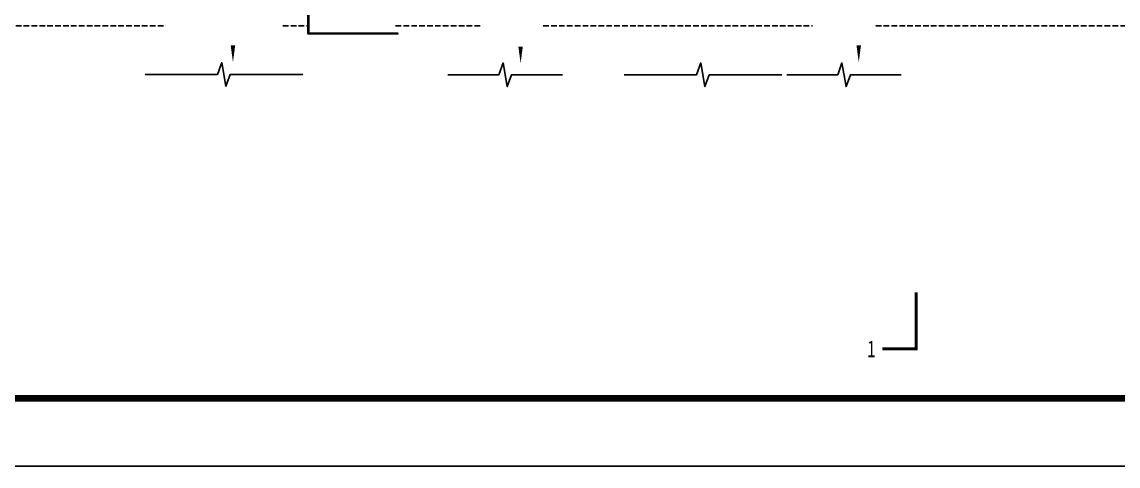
# Model space of a CAD drawing. Header units: millimetres. Extents: x -633009578 to 5705885, y -633235091 to 2571734.
# Drawn here: x 3343595 to 3392219, y 2039260 to 2058961 of the extents above; entities that cross this region are included whole.
import ezdxf
from ezdxf.enums import TextEntityAlignment as Align

# ---------------------------------------------------------------- set-up
doc = ezdxf.new("R2010")
doc.units = ezdxf.units.MM
doc.header["$LTSCALE"] = 1000
doc.header["$MEASUREMENT"] = 0
doc.linetypes.add('DASH', pattern=[0.35, 0.25, -0.1])
for name, color, linetype in [('A-DI-S(箭头)', 76, 'Continuous'), ('A-LM-RAIL(栏杆)', 167, 'Continuous'), ('A-ST-O(室外)', 54, 'Continuous'), ('DIM_SYMB', 3, 'Continuous'), ('PUB_TEXT', 7, 'Continuous'), ('设备-箱柜', 3, 'Continuous'), ('院图签、封面151013$0$PUB_TITLE', 153, 'Continuous'), ('院图签、封面151013$0$图签文字', 4, 'Continuous')]:
    doc.layers.add(name, color=color, linetype=linetype)
doc.styles.add('_TCH_LABEL', font='simhei.ttf', dxfattribs={"bigfont": 'GBCBIG'})
doc.styles.add('院图签、封面151013$0$-宋体', font='simhei.ttf', dxfattribs={"width": 0.8})

# ---------------------------------------------------------------- blocks, each defined once
blk = doc.blocks.new('建筑图框_A1')
at = {"layer": '院图签、封面151013$0$PUB_TITLE'}
blk.add_lwpolyline([(0, 0), (84100, 0), (84100, 59400), (0, 59400)], close=True, dxfattribs=at)
at = {"layer": '院图签、封面151013$0$PUB_TITLE', "const_width": 100}
blk.add_lwpolyline([(2500, 1000), (83100, 1000), (83100, 58400), (2500, 58400)], close=True, dxfattribs=at)
at = {"layer": '院图签、封面151013$0$图签文字', "color": 6, "style": '院图签、封面151013$0$-宋体'}
for tag, height, width, p in [('工程主持人', 400, 0.7999999999883585, (79990.91196859907, 29505.93707200652)), ('审定', 400, 0.7999999999883585, (79990.91196859907, 28705.93707200605)), ('审核', 400, 0.7999999999883585, (79990.91196859907, 27905.93707200559)), ('专业负责人', 400, 0.7999999999883585, (79990.91196859907, 27105.93707200512)), ('校对', 400, 0.7999999999883585, (79990.91196859907, 26305.93707200466)), ('设计', 400, 0.7999999999883585, (79990.91196859907, 25505.93707200419)), ('方案设计人', 400, 0.7999999999883585, (79990.91196859907, 24706.79438478127)), ('工程编号', 300, 0.7000000000116415, (81000.00416498398, 8700.424278954277)), ('版次', 300, 0.7000000000116415, (78738.08139540046, 3005.726258059498)), ('日期', 300, 0.7000000000116415, (82038.0813954557, 3000.226258123759)), ('图号', 200, 0.7000000000116415, (82538.08139542397, 2400.075247410685)), ('比例', 300, 0.7000000000116415, (78738.08139537089, 2200.188802679535)), ('图号_X施', 300, 0.7000000000116415, (81538.08139540977, 2200.188802651362)), ('图号_总数', 200, 0.7000000000116415, (82538.08139541186, 2000.075247410219))]:
    blk.add_attdef(tag, text='', height=height, dxfattribs=dict(at, width=width)).set_placement(p, align=Align.MIDDLE_CENTER)
at = {"layer": '院图签、封面151013$0$图签文字', "color": 6, "style": '院图签、封面151013$0$-宋体', "width": 0.7}
for tag, p in [('建设单位_001', (80935.88661794258, 7446.21079580821)), ('工程名称_001', (80933.52706738078, 6045.368099178996)), ('图名_001', (79742.88288308708, 4059.656552180292))]:
    blk.add_attdef(tag, p, '', height=300, dxfattribs=at)

msp = doc.modelspace()

# ---------------------------------------------------------------- linework, layer by layer
at = {"layer": 'A-DI-S(箭头)'}
for points in [[(3352955.674058281, 2058836.00320153, 0, 0, 0), (3352955.674058281, 2057173.00320153, 0, 200, 0), (3352955.674058281, 2057923.00320153, 0, 0, 0)], [(3365715.76510737, 2058784.00320153, 0, 0, 0), (3365715.76510737, 2057121.00320153, 0, 200, 0), (3365715.76510737, 2057871.00320153, 0, 0, 0)], [(3380715.765107327, 2058836.00320153, 0, 0, 0), (3380715.765107327, 2057173.00320153, 0, 200, 0), (3380715.765107327, 2057923.00320153, 0, 0, 0)]]:
    msp.add_lwpolyline(points, format="xyseb", dxfattribs=at)
for points in [[(3356048.686979977, 2056636.171602783), (3352836.48755876, 2056636.171602783), (3352645.40318577, 2056111.171602783), (3352460.259856026, 2057161.171602783), (3352273.98755876, 2056636.171602783), (3349061.788137542, 2056636.171602783)], [(3367578.68829994, 2056621.482392072), (3365315.708199104, 2056621.482392072), (3365124.623826114, 2056096.482392072), (3364939.480496371, 2057146.482392072), (3364753.208199104, 2056621.482392072), (3362490.228098268, 2056621.482392072)], [(3377298.688299898, 2056621.485071087), (3374086.488878679, 2056621.485071087), (3373895.40450569, 2056096.485071087), (3373710.261175946, 2057146.485071087), (3373523.988878679, 2056621.485071087), (3370311.789457462, 2056621.485071087)], [(3382598.688299897, 2056621.482392072), (3380345.708199061, 2056621.482392072), (3380154.623826071, 2056096.482392072), (3379969.480496327, 2057146.482392072), (3379783.208199061, 2056621.482392072), (3377530.228098224, 2056621.482392072)]]:
    msp.add_lwpolyline(points, dxfattribs=at)
at = {"layer": 'A-LM-RAIL(栏杆)'}
msp.add_lwpolyline([(3356314.994420176, 2059994.629184154), (3356314.993947505, 2058459.629205559), (3360269.994933342, 2058459.62920559), (3360269.994933342, 2058429.62920559), (3356284.993937623, 2058429.629205558), (3356284.994420176, 2059994.629194035)], dxfattribs=at)
at = {"layer": 'A-ST-O(室外)', "linetype": 'DASH'}
for points in [[(3282419.994031765, 2058794.629172639), (3349969.994472506, 2058794.629172639)], [(3355169.993591949, 2058794.629172639), (3356269.994049615, 2058794.629172639)], [(3360169.994891286, 2058794.629172639), (3363919.994031871, 2058794.629172639)], [(3366719.9936366, 2058794.629172639), (3378669.994031827, 2058794.629172639)], [(3381469.993591441, 2058794.629172639), (3399019.994031182, 2058794.629172639)]]:
    msp.add_lwpolyline(points, dxfattribs=at)
at = {"layer": 'DIM_SYMB', "const_width": 125}
msp.add_lwpolyline([(3381764.448215864, 2044460.282404334), (3383264.448215864, 2044460.282404334), (3383264.448215864, 2046960.282404334)], dxfattribs=at)

# ---------------------------------------------------------------- block references
at = {"layer": '设备-箱柜', "xscale": 3, "yscale": 3}
msp.add_blockref('建筑图框_A1', (3229655.437121258, 2039260.231913973, 4.000000000000001e-08), dxfattribs=at)

# ---------------------------------------------------------------- texts
at = {"layer": 'PUB_TEXT', "style": '_TCH_LABEL', "width": 0.7058823529411765}
msp.add_text('1', height=743.75, dxfattribs=at).set_placement((3381095.82400545, 2044088.407404334))

doc.saveas('drawing.dxf')
